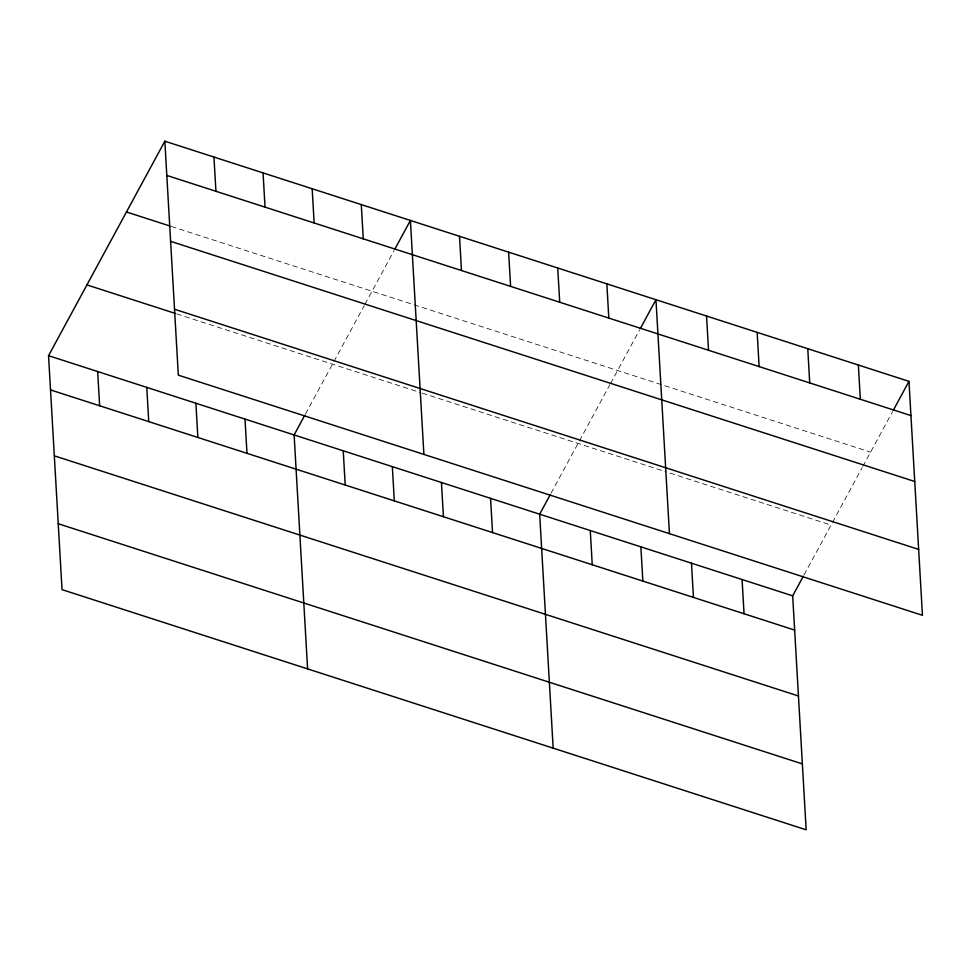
<?xml version="1.0" encoding="UTF-8"?>
<svg xmlns="http://www.w3.org/2000/svg" width="971" height="971" viewBox="0 0 971 971"><rect width="100%" height="100%" fill="white"/><g stroke="black" fill="none" stroke-linecap="round" stroke-linejoin="round"><path stroke-width="0.73" stroke-dasharray="4.86 3.64" d="M305.477 413.974L332.483 364.161M333.903 361.552L364.259 305.562M364.962 304.251L394.056 250.603M551.043 493.219L578.048 443.407M579.456 440.81L609.812 384.807M610.528 383.509L639.61 329.849M804.049 574.881L831.055 525.068L667.999 472.44M832.463 522.459L862.114 467.767M862.818 466.468L892.616 411.51M171.369 226.474L870.586 452.146M176.734 313.888L420.892 392.697M422.288 393.146L666.592 471.991"/><path stroke-width="1.46" d="M803.333 576.191L792.676 595.854L806.161 829.804L62.035 589.64L48.55 355.689L164.839 141.196L908.965 381.36L922.45 615.311L178.324 375.146L164.839 141.196M304.773 415.285L294.116 434.947L307.601 668.898M394.76 249.292L410.393 220.453L423.89 454.404M550.326 494.53L539.67 514.193L553.167 748.143M640.326 328.538L655.959 299.699L669.444 533.662M893.332 410.199L908.965 381.36M166.806 175.423L910.932 415.588M126.461 211.981L169.961 226.025M170.605 241.33L914.731 481.495M174.525 309.239L918.651 549.404M86.929 284.904L175.326 313.439M48.55 355.689L792.676 595.854M50.528 389.917L794.654 630.082M54.327 455.824L798.453 695.989M58.236 523.733L802.362 763.898M858.364 365.023L860.33 399.251M807.763 348.698L809.729 382.926M757.162 332.361L759.128 366.589M742.075 579.517L744.053 613.745M706.56 316.036L708.527 350.264M691.473 563.192L693.452 597.42M640.872 546.855L642.851 581.083M606.851 283.848L608.817 318.075M590.271 530.53L592.249 564.758M557.73 268.008L559.709 302.224M508.622 252.157L510.6 286.384M490.561 498.341L492.528 532.569M459.514 236.305L461.48 270.533M441.453 482.49L443.419 516.718M392.333 466.638L394.311 500.866M361.285 204.602L363.263 238.83M343.224 450.787L345.203 485.015M312.177 188.75L314.143 222.978M263.056 172.899L265.034 207.126M244.995 419.096L246.974 453.323M213.948 157.047L215.926 191.275M195.887 403.244L197.866 437.472M146.779 387.393L148.745 421.62M97.658 371.541L99.637 405.769"/></g></svg>
